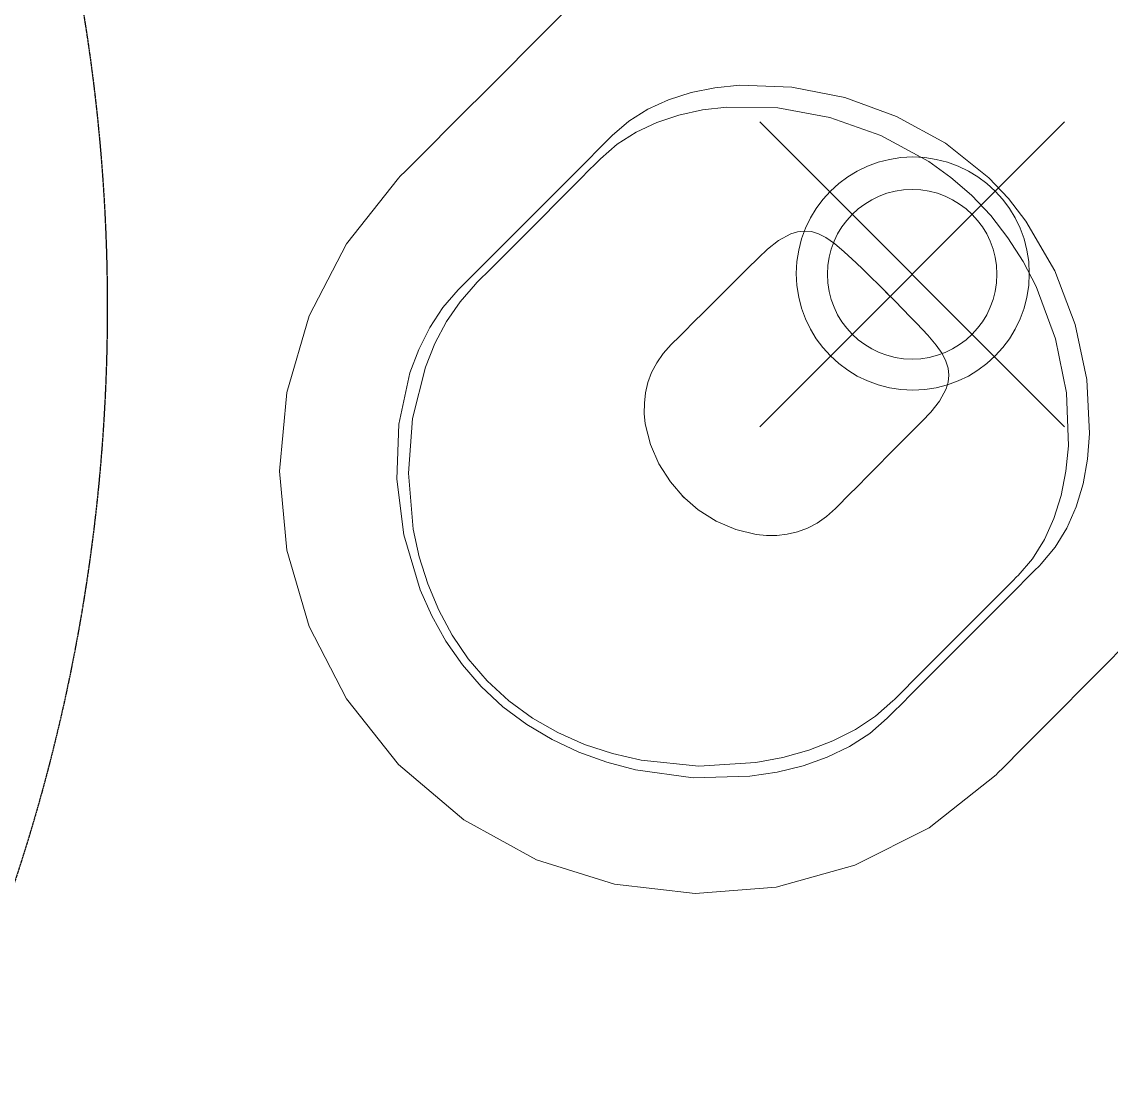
# Model space of a CAD drawing. Header units: millimetres. Extents: x 186805 to 449048, y 2167 to 51540.
# Drawn here: x 258821.4 to 259298.3, y 32799.2 to 33264.5 of the extents above; entities that cross this region are included whole.
import ezdxf

# ---------------------------------------------------------------- set-up
doc = ezdxf.new("R2010")
doc.units = ezdxf.units.MM
doc.linetypes.add('HIDDEN', pattern=[0.375, 0.25, -0.125])
for name, color, linetype, lineweight in [('0-AKL-P1 TILES', 8, 'CONTINUOUS', 13), ('3117.NEW ID XR$0$BD$0$0-PLUMBING', 2, 'CONTINUOUS', 20), ('3117.NEW ID XR$0$BD$0$0-sanitary', 1, 'CONTINUOUS', 20), ('BD$0$0-PLUMBING', 2, 'CONTINUOUS', 20), ('BD$0$0-sanitary', 1, 'CONTINUOUS', 20)]:
    doc.layers.add(name, color=color, linetype=linetype, lineweight=lineweight)
doc.layers.add('BB$0$DOOR', color=9, linetype='HIDDEN')

# ---------------------------------------------------------------- blocks, each defined once
blk = doc.blocks.new('A$C5C977968')
at = {"layer": '3117.NEW ID XR$0$BD$0$0-PLUMBING', "linetype": 'Continuous'}
for p, q in [((7486.2, 3756.9), (7352.77, 3623.47)), ((7486.2, 3623.47), (7352.77, 3756.9))]:
    blk.add_line(p, q, dxfattribs=at)
for centre, radius in [((7419.22, 3690.54), 51), ((7419.49, 3690.19), 37.11)]:
    blk.add_circle(centre, radius, dxfattribs=at)
at = {"layer": '3117.NEW ID XR$0$BD$0$0-sanitary', "linetype": 'Continuous'}
for points in [[(7644.34, 3475.64), (7667.15, 3504.4), (7683.45, 3536.01), (7693.23, 3569.52), (7696.49, 3603.99), (7693.23, 3638.45), (7683.46, 3671.97), (7667.17, 3703.58), (7644.35, 3732.34), (7643.59, 3733.11), (7641.35, 3735.35), (7632.86, 3743.84), (7619.66, 3757.03), (7602.55, 3774.15), (7582.3, 3794.39), (7559.7, 3816.99)], [(7320.79, 3533.6), (7341, 3513.24), (7358.09, 3496.03), (7371.26, 3482.77), (7379.73, 3474.23), (7381.97, 3471.98), (7382.73, 3471.21), (7412.12, 3448), (7444.58, 3431.62), (7479.04, 3422.05), (7514.46, 3419.27), (7549.76, 3423.25), (7583.89, 3433.99), (7615.77, 3451.46), (7644.34, 3475.64), (7644.34, 3475.64)], [(7363.04, 3563.43), (7363.79, 3562.67), (7365.93, 3560.53), (7369.25, 3557.2), (7373.56, 3552.88), (7384.36, 3542.07), (7396.73, 3529.67), (7409.1, 3517.28), (7419.89, 3506.47), (7424.2, 3502.15), (7427.52, 3498.82), (7429.66, 3496.68), (7430.42, 3495.92), (7438.09, 3489.31), (7446.88, 3483.63), (7456.67, 3478.9), (7467.29, 3475.12), (7478.62, 3472.32), (7490.5, 3470.51), (7515.34, 3469.9), (7540.68, 3473.41), (7553.17, 3476.74), (7565.35, 3481.15), (7577.09, 3486.64), (7588.22, 3493.23), (7598.62, 3500.94), (7608.14, 3509.77), (7616.41, 3519.37), (7623.62, 3529.71), (7629.78, 3540.69), (7634.9, 3552.16), (7642.05, 3576.12), (7645.13, 3600.58), (7644.22, 3624.55), (7639.39, 3647.01), (7635.53, 3657.36), (7630.71, 3666.96), (7624.95, 3675.68), (7618.25, 3683.4), (7617.49, 3684.16), (7615.35, 3686.3), (7612.03, 3689.63), (7607.72, 3693.95), (7596.93, 3704.76), (7584.56, 3717.15), (7572.19, 3729.55), (7561.39, 3740.36), (7557.08, 3744.68), (7553.76, 3748.01), (7551.62, 3750.15), (7550.87, 3750.91), (7543.51, 3757.22), (7535.22, 3762.45), (7526.1, 3766.61), (7516.27, 3769.73), (7505.86, 3771.83), (7494.97, 3772.92), (7472.25, 3772.14), (7449.05, 3767.55), (7426.31, 3759.3), (7404.96, 3747.53), (7385.94, 3732.38), (7377.38, 3723.3), (7369.69, 3713.4), (7357.04, 3691.65), (7348.11, 3668.21), (7343, 3644.16), (7341.83, 3620.58), (7342.75, 3609.3), (7344.7, 3598.55), (7347.69, 3588.45), (7351.73, 3579.14), (7356.84, 3570.75), (7363.04, 3563.43), (7363.04, 3563.43)], [(7373.16, 3558.36), (7373.78, 3557.74), (7375.51, 3556), (7378.21, 3553.3), (7381.71, 3549.79), (7390.48, 3541.01), (7400.53, 3530.94), (7410.58, 3520.87), (7419.34, 3512.09), (7422.85, 3508.58), (7425.54, 3505.88), (7427.28, 3504.14), (7427.9, 3503.52), (7435.57, 3496.86), (7444.37, 3491.02), (7454.16, 3486.04), (7464.79, 3481.94), (7476.12, 3478.76), (7488, 3476.52), (7512.86, 3474.99), (7538.2, 3477.57), (7550.69, 3480.48), (7562.88, 3484.5), (7574.6, 3489.66), (7585.73, 3496), (7596.11, 3503.54), (7605.61, 3512.31), (7613.81, 3521.9), (7620.85, 3532.24), (7626.75, 3543.22), (7631.54, 3554.69), (7635.24, 3566.54), (7637.88, 3578.65), (7640.04, 3603.11), (7638.21, 3627.08), (7632.57, 3649.54), (7628.39, 3659.89), (7623.33, 3669.5), (7617.41, 3678.22), (7610.65, 3685.94), (7610.04, 3686.55), (7608.3, 3688.3), (7605.6, 3691), (7602.1, 3694.51), (7593.34, 3703.29), (7583.29, 3713.36), (7573.24, 3723.42), (7564.47, 3732.21), (7560.97, 3735.71), (7558.27, 3738.42), (7556.54, 3740.16), (7555.92, 3740.77), (7548.59, 3747.11), (7540.35, 3752.39), (7531.32, 3756.65), (7521.62, 3759.89), (7511.35, 3762.13), (7500.63, 3763.38), (7478.29, 3762.98), (7455.5, 3758.81), (7433.18, 3750.97), (7412.22, 3739.59), (7402.54, 3732.61), (7393.53, 3724.78), (7385.11, 3715.87), (7377.59, 3706.15), (7370.97, 3695.77), (7365.28, 3684.85), (7356.69, 3661.9), (7351.94, 3638.33), (7351.11, 3615.16), (7352.2, 3604.05), (7354.31, 3593.42), (7357.45, 3583.41), (7361.63, 3574.15), (7366.86, 3565.75), (7373.16, 3558.36)], [(7430.18, 3681.6), (7434.16, 3685.57), (7437.78, 3689.16), (7441.07, 3692.38), (7444.06, 3695.27), (7449.24, 3700.07), (7453.56, 3703.69), (7457.24, 3706.28), (7460.5, 3707.96), (7463.59, 3708.86), (7466.72, 3709.14), (7469.72, 3708.82), (7472.62, 3707.97), (7478.05, 3705.05), (7482.85, 3701.25), (7486.82, 3697.45), (7491.71, 3692.56), (7497.57, 3686.72), (7510.16, 3674.19), (7515.9, 3668.47), (7518.42, 3665.97), (7520.62, 3663.78), (7522.43, 3661.98), (7523.81, 3660.61), (7524.68, 3659.75), (7524.98, 3659.44), (7528.48, 3655.53), (7531.32, 3651.42), (7533.54, 3647.17), (7535.16, 3642.8), (7536.22, 3638.34), (7536.74, 3633.82), (7536.76, 3629.28), (7536.31, 3624.73), (7534.1, 3615.79), (7530.37, 3607.24), (7525.35, 3599.33), (7519.29, 3592.31)], [(7431.11, 3682.53), (7427.14, 3678.56), (7423.54, 3674.94), (7420.31, 3671.66), (7417.42, 3668.67), (7412.61, 3663.5), (7408.97, 3659.19), (7406.38, 3655.52), (7404.7, 3652.25), (7403.79, 3649.17), (7403.51, 3646.04), (7403.81, 3643.04), (7404.67, 3640.14), (7407.58, 3634.7), (7411.36, 3629.9), (7415.15, 3625.92), (7420.04, 3621.01), (7425.86, 3615.15), (7438.37, 3602.54), (7444.08, 3596.78), (7446.58, 3594.26), (7448.76, 3592.06), (7450.56, 3590.24), (7451.93, 3588.86), (7452.79, 3587.99), (7453.09, 3587.68), (7457, 3584.18), (7461.1, 3581.33), (7465.35, 3579.11), (7469.72, 3577.48), (7474.18, 3576.41), (7478.69, 3575.88), (7483.24, 3575.85), (7487.78, 3576.3), (7496.73, 3578.48), (7505.28, 3582.2), (7513.2, 3587.2), (7520.23, 3593.25)]]:
    blk.add_lwpolyline(points, dxfattribs=at)
at = {"layer": 'BB$0$DOOR'}
blk.add_arc((8568.67, 3675.79), 796.83, 134.56818, 221.79568, dxfattribs=at)
blk.add_arc((8568.67, 3675.79), 796.83, 134.56818, 221.79568, dxfattribs=at)
blk.add_arc((8568.67, 3675.79), 796.83, 134.56818, 221.79568, dxfattribs=at)
at = {"layer": 'BD$0$0-PLUMBING', "linetype": 'Continuous'}
for p, q in [((7486.2, 3756.9), (7352.77, 3623.47)), ((7486.2, 3623.47), (7352.77, 3756.9)), ((7486.2, 3756.9), (7352.77, 3623.47)), ((7486.2, 3623.47), (7352.77, 3756.9))]:
    blk.add_line(p, q, dxfattribs=at)
blk.add_circle((7419.49, 3690.19), 37.11, dxfattribs=at)
blk.add_circle((7419.49, 3690.19), 37.11, dxfattribs=at)
at = {"layer": 'BD$0$0-sanitary', "linetype": 'Continuous'}
for points in [[(7644.34, 3475.64), (7667.15, 3504.4), (7683.45, 3536.01), (7693.23, 3569.52), (7696.49, 3603.99), (7693.23, 3638.45), (7683.46, 3671.97), (7667.17, 3703.58), (7644.35, 3732.34), (7643.59, 3733.11), (7641.35, 3735.35), (7632.86, 3743.84), (7619.66, 3757.03), (7602.55, 3774.15), (7582.3, 3794.39), (7559.7, 3816.99)], [(7320.79, 3533.6), (7341, 3513.24), (7358.09, 3496.03), (7371.26, 3482.77), (7379.73, 3474.23), (7381.97, 3471.98), (7382.73, 3471.21), (7412.12, 3448), (7444.58, 3431.62), (7479.04, 3422.05), (7514.46, 3419.27), (7549.76, 3423.25), (7583.89, 3433.99), (7615.77, 3451.46), (7644.34, 3475.64), (7644.34, 3475.64)], [(7644.34, 3475.64), (7667.15, 3504.4), (7683.45, 3536.01), (7693.23, 3569.52), (7696.49, 3603.99), (7693.23, 3638.45), (7683.46, 3671.97), (7667.17, 3703.58), (7644.35, 3732.34), (7643.59, 3733.11), (7641.35, 3735.35), (7632.86, 3743.84), (7619.66, 3757.03), (7602.55, 3774.15), (7582.3, 3794.39), (7559.7, 3816.99)], [(7320.79, 3533.6), (7341, 3513.24), (7358.09, 3496.03), (7371.26, 3482.77), (7379.73, 3474.23), (7381.97, 3471.98), (7382.73, 3471.21), (7412.12, 3448), (7444.58, 3431.62), (7479.04, 3422.05), (7514.46, 3419.27), (7549.76, 3423.25), (7583.89, 3433.99), (7615.77, 3451.46), (7644.34, 3475.64), (7644.34, 3475.64)], [(7644.34, 3475.64), (7667.15, 3504.4), (7683.45, 3536.01), (7693.23, 3569.52), (7696.49, 3603.99), (7693.23, 3638.45), (7683.46, 3671.97), (7667.17, 3703.58), (7644.35, 3732.34), (7643.59, 3733.11), (7641.35, 3735.35), (7632.86, 3743.84), (7619.66, 3757.03), (7602.55, 3774.15), (7582.3, 3794.39), (7559.7, 3816.99)], [(7320.79, 3533.6), (7341, 3513.24), (7358.09, 3496.03), (7371.26, 3482.77), (7379.73, 3474.23), (7381.97, 3471.98), (7382.73, 3471.21), (7412.12, 3448), (7444.58, 3431.62), (7479.04, 3422.05), (7514.46, 3419.27), (7549.76, 3423.25), (7583.89, 3433.99), (7615.77, 3451.46), (7644.34, 3475.64), (7644.34, 3475.64)], [(7644.34, 3475.64), (7667.15, 3504.4), (7683.45, 3536.01), (7693.23, 3569.52), (7696.49, 3603.99), (7693.23, 3638.45), (7683.46, 3671.97), (7667.17, 3703.58), (7644.35, 3732.34), (7643.59, 3733.11), (7641.35, 3735.35), (7632.86, 3743.84), (7619.66, 3757.03), (7602.55, 3774.15), (7582.3, 3794.39), (7559.7, 3816.99)], [(7320.79, 3533.6), (7341, 3513.24), (7358.09, 3496.03), (7371.26, 3482.77), (7379.73, 3474.23), (7381.97, 3471.98), (7382.73, 3471.21), (7412.12, 3448), (7444.58, 3431.62), (7479.04, 3422.05), (7514.46, 3419.27), (7549.76, 3423.25), (7583.89, 3433.99), (7615.77, 3451.46), (7644.34, 3475.64), (7644.34, 3475.64)], [(7363.04, 3563.43), (7363.79, 3562.67), (7365.93, 3560.53), (7369.25, 3557.2), (7373.56, 3552.88), (7384.36, 3542.07), (7396.73, 3529.67), (7409.1, 3517.28), (7419.89, 3506.47), (7424.2, 3502.15), (7427.52, 3498.82), (7429.66, 3496.68), (7430.42, 3495.92), (7438.09, 3489.31), (7446.88, 3483.63), (7456.67, 3478.9), (7467.29, 3475.12), (7478.62, 3472.32), (7490.5, 3470.51), (7515.34, 3469.9), (7540.68, 3473.41), (7553.17, 3476.74), (7565.35, 3481.15), (7577.09, 3486.64), (7588.22, 3493.23), (7598.62, 3500.94), (7608.14, 3509.77), (7616.41, 3519.37), (7623.62, 3529.71), (7629.78, 3540.69), (7634.9, 3552.16), (7642.05, 3576.12), (7645.13, 3600.58), (7644.22, 3624.55), (7639.39, 3647.01), (7635.53, 3657.36), (7630.71, 3666.96), (7624.95, 3675.68), (7618.25, 3683.4), (7617.49, 3684.16), (7615.35, 3686.3), (7612.03, 3689.63), (7607.72, 3693.95), (7596.93, 3704.76), (7584.56, 3717.15), (7572.19, 3729.55), (7561.39, 3740.36), (7557.08, 3744.68), (7553.76, 3748.01), (7551.62, 3750.15), (7550.87, 3750.91), (7543.51, 3757.22), (7535.22, 3762.45), (7526.1, 3766.61), (7516.27, 3769.73), (7505.86, 3771.83), (7494.97, 3772.92), (7472.25, 3772.14), (7449.05, 3767.55), (7426.31, 3759.3), (7404.96, 3747.53), (7385.94, 3732.38), (7377.38, 3723.3), (7369.69, 3713.4), (7357.04, 3691.65), (7348.11, 3668.21), (7343, 3644.16), (7341.83, 3620.58), (7342.75, 3609.3), (7344.7, 3598.55), (7347.69, 3588.45), (7351.73, 3579.14), (7356.84, 3570.75), (7363.04, 3563.43), (7363.04, 3563.43)], [(7363.04, 3563.43), (7363.79, 3562.67), (7365.93, 3560.53), (7369.25, 3557.2), (7373.56, 3552.88), (7384.36, 3542.07), (7396.73, 3529.67), (7409.1, 3517.28), (7419.89, 3506.47), (7424.2, 3502.15), (7427.52, 3498.82), (7429.66, 3496.68), (7430.42, 3495.92), (7438.09, 3489.31), (7446.88, 3483.63), (7456.67, 3478.9), (7467.29, 3475.12), (7478.62, 3472.32), (7490.5, 3470.51), (7515.34, 3469.9), (7540.68, 3473.41), (7553.17, 3476.74), (7565.35, 3481.15), (7577.09, 3486.64), (7588.22, 3493.23), (7598.62, 3500.94), (7608.14, 3509.77), (7616.41, 3519.37), (7623.62, 3529.71), (7629.78, 3540.69), (7634.9, 3552.16), (7642.05, 3576.12), (7645.13, 3600.58), (7644.22, 3624.55), (7639.39, 3647.01), (7635.53, 3657.36), (7630.71, 3666.96), (7624.95, 3675.68), (7618.25, 3683.4), (7617.49, 3684.16), (7615.35, 3686.3), (7612.03, 3689.63), (7607.72, 3693.95), (7596.93, 3704.76), (7584.56, 3717.15), (7572.19, 3729.55), (7561.39, 3740.36), (7557.08, 3744.68), (7553.76, 3748.01), (7551.62, 3750.15), (7550.87, 3750.91), (7543.51, 3757.22), (7535.22, 3762.45), (7526.1, 3766.61), (7516.27, 3769.73), (7505.86, 3771.83), (7494.97, 3772.92), (7472.25, 3772.14), (7449.05, 3767.55), (7426.31, 3759.3), (7404.96, 3747.53), (7385.94, 3732.38), (7377.38, 3723.3), (7369.69, 3713.4), (7357.04, 3691.65), (7348.11, 3668.21), (7343, 3644.16), (7341.83, 3620.58), (7342.75, 3609.3), (7344.7, 3598.55), (7347.69, 3588.45), (7351.73, 3579.14), (7356.84, 3570.75), (7363.04, 3563.43), (7363.04, 3563.43)], [(7363.04, 3563.43), (7363.79, 3562.67), (7365.93, 3560.53), (7369.25, 3557.2), (7373.56, 3552.88), (7384.36, 3542.07), (7396.73, 3529.67), (7409.1, 3517.28), (7419.89, 3506.47), (7424.2, 3502.15), (7427.52, 3498.82), (7429.66, 3496.68), (7430.42, 3495.92), (7438.09, 3489.31), (7446.88, 3483.63), (7456.67, 3478.9), (7467.29, 3475.12), (7478.62, 3472.32), (7490.5, 3470.51), (7515.34, 3469.9), (7540.68, 3473.41), (7553.17, 3476.74), (7565.35, 3481.15), (7577.09, 3486.64), (7588.22, 3493.23), (7598.62, 3500.94), (7608.14, 3509.77), (7616.41, 3519.37), (7623.62, 3529.71), (7629.78, 3540.69), (7634.9, 3552.16), (7642.05, 3576.12), (7645.13, 3600.58), (7644.22, 3624.55), (7639.39, 3647.01), (7635.53, 3657.36), (7630.71, 3666.96), (7624.95, 3675.68), (7618.25, 3683.4), (7617.49, 3684.16), (7615.35, 3686.3), (7612.03, 3689.63), (7607.72, 3693.95), (7596.93, 3704.76), (7584.56, 3717.15), (7572.19, 3729.55), (7561.39, 3740.36), (7557.08, 3744.68), (7553.76, 3748.01), (7551.62, 3750.15), (7550.87, 3750.91), (7543.51, 3757.22), (7535.22, 3762.45), (7526.1, 3766.61), (7516.27, 3769.73), (7505.86, 3771.83), (7494.97, 3772.92), (7472.25, 3772.14), (7449.05, 3767.55), (7426.31, 3759.3), (7404.96, 3747.53), (7385.94, 3732.38), (7377.38, 3723.3), (7369.69, 3713.4), (7357.04, 3691.65), (7348.11, 3668.21), (7343, 3644.16), (7341.83, 3620.58), (7342.75, 3609.3), (7344.7, 3598.55), (7347.69, 3588.45), (7351.73, 3579.14), (7356.84, 3570.75), (7363.04, 3563.43), (7363.04, 3563.43)], [(7363.04, 3563.43), (7363.79, 3562.67), (7365.93, 3560.53), (7369.25, 3557.2), (7373.56, 3552.88), (7384.36, 3542.07), (7396.73, 3529.67), (7409.1, 3517.28), (7419.89, 3506.47), (7424.2, 3502.15), (7427.52, 3498.82), (7429.66, 3496.68), (7430.42, 3495.92), (7438.09, 3489.31), (7446.88, 3483.63), (7456.67, 3478.9), (7467.29, 3475.12), (7478.62, 3472.32), (7490.5, 3470.51), (7515.34, 3469.9), (7540.68, 3473.41), (7553.17, 3476.74), (7565.35, 3481.15), (7577.09, 3486.64), (7588.22, 3493.23), (7598.62, 3500.94), (7608.14, 3509.77), (7616.41, 3519.37), (7623.62, 3529.71), (7629.78, 3540.69), (7634.9, 3552.16), (7642.05, 3576.12), (7645.13, 3600.58), (7644.22, 3624.55), (7639.39, 3647.01), (7635.53, 3657.36), (7630.71, 3666.96), (7624.95, 3675.68), (7618.25, 3683.4), (7617.49, 3684.16), (7615.35, 3686.3), (7612.03, 3689.63), (7607.72, 3693.95), (7596.93, 3704.76), (7584.56, 3717.15), (7572.19, 3729.55), (7561.39, 3740.36), (7557.08, 3744.68), (7553.76, 3748.01), (7551.62, 3750.15), (7550.87, 3750.91), (7543.51, 3757.22), (7535.22, 3762.45), (7526.1, 3766.61), (7516.27, 3769.73), (7505.86, 3771.83), (7494.97, 3772.92), (7472.25, 3772.14), (7449.05, 3767.55), (7426.31, 3759.3), (7404.96, 3747.53), (7385.94, 3732.38), (7377.38, 3723.3), (7369.69, 3713.4), (7357.04, 3691.65), (7348.11, 3668.21), (7343, 3644.16), (7341.83, 3620.58), (7342.75, 3609.3), (7344.7, 3598.55), (7347.69, 3588.45), (7351.73, 3579.14), (7356.84, 3570.75), (7363.04, 3563.43), (7363.04, 3563.43)], [(7373.16, 3558.36), (7373.78, 3557.74), (7375.51, 3556), (7378.21, 3553.3), (7381.71, 3549.79), (7390.48, 3541.01), (7400.53, 3530.94), (7410.58, 3520.87), (7419.34, 3512.09), (7422.85, 3508.58), (7425.54, 3505.88), (7427.28, 3504.14), (7427.9, 3503.52), (7435.57, 3496.86), (7444.37, 3491.02), (7454.16, 3486.04), (7464.79, 3481.94), (7476.12, 3478.76), (7488, 3476.52), (7512.86, 3474.99), (7538.2, 3477.57), (7550.69, 3480.48), (7562.88, 3484.5), (7574.6, 3489.66), (7585.73, 3496), (7596.11, 3503.54), (7605.61, 3512.31), (7613.81, 3521.9), (7620.85, 3532.24), (7626.75, 3543.22), (7631.54, 3554.69), (7635.24, 3566.54), (7637.88, 3578.65), (7640.04, 3603.11), (7638.21, 3627.08), (7632.57, 3649.54), (7628.39, 3659.89), (7623.33, 3669.5), (7617.41, 3678.22), (7610.65, 3685.94), (7610.04, 3686.55), (7608.3, 3688.3), (7605.6, 3691), (7602.1, 3694.51), (7593.34, 3703.29), (7583.29, 3713.36), (7573.24, 3723.42), (7564.47, 3732.21), (7560.97, 3735.71), (7558.27, 3738.42), (7556.54, 3740.16), (7555.92, 3740.77), (7548.59, 3747.11), (7540.35, 3752.39), (7531.32, 3756.65), (7521.62, 3759.89), (7511.35, 3762.13), (7500.63, 3763.38), (7478.29, 3762.98), (7455.5, 3758.81), (7433.18, 3750.97), (7412.22, 3739.59), (7402.54, 3732.61), (7393.53, 3724.78), (7385.11, 3715.87), (7377.59, 3706.15), (7370.97, 3695.77), (7365.28, 3684.85), (7356.69, 3661.9), (7351.94, 3638.33), (7351.11, 3615.16), (7352.2, 3604.05), (7354.31, 3593.42), (7357.45, 3583.41), (7361.63, 3574.15), (7366.86, 3565.75), (7373.16, 3558.36)], [(7373.16, 3558.36), (7373.78, 3557.74), (7375.51, 3556), (7378.21, 3553.3), (7381.71, 3549.79), (7390.48, 3541.01), (7400.53, 3530.94), (7410.58, 3520.87), (7419.34, 3512.09), (7422.85, 3508.58), (7425.54, 3505.88), (7427.28, 3504.14), (7427.9, 3503.52), (7435.57, 3496.86), (7444.37, 3491.02), (7454.16, 3486.04), (7464.79, 3481.94), (7476.12, 3478.76), (7488, 3476.52), (7512.86, 3474.99), (7538.2, 3477.57), (7550.69, 3480.48), (7562.88, 3484.5), (7574.6, 3489.66), (7585.73, 3496), (7596.11, 3503.54), (7605.61, 3512.31), (7613.81, 3521.9), (7620.85, 3532.24), (7626.75, 3543.22), (7631.54, 3554.69), (7635.24, 3566.54), (7637.88, 3578.65), (7640.04, 3603.11), (7638.21, 3627.08), (7632.57, 3649.54), (7628.39, 3659.89), (7623.33, 3669.5), (7617.41, 3678.22), (7610.65, 3685.94), (7610.04, 3686.55), (7608.3, 3688.3), (7605.6, 3691), (7602.1, 3694.51), (7593.34, 3703.29), (7583.29, 3713.36), (7573.24, 3723.42), (7564.47, 3732.21), (7560.97, 3735.71), (7558.27, 3738.42), (7556.54, 3740.16), (7555.92, 3740.77), (7548.59, 3747.11), (7540.35, 3752.39), (7531.32, 3756.65), (7521.62, 3759.89), (7511.35, 3762.13), (7500.63, 3763.38), (7478.29, 3762.98), (7455.5, 3758.81), (7433.18, 3750.97), (7412.22, 3739.59), (7402.54, 3732.61), (7393.53, 3724.78), (7385.11, 3715.87), (7377.59, 3706.15), (7370.97, 3695.77), (7365.28, 3684.85), (7356.69, 3661.9), (7351.94, 3638.33), (7351.11, 3615.16), (7352.2, 3604.05), (7354.31, 3593.42), (7357.45, 3583.41), (7361.63, 3574.15), (7366.86, 3565.75), (7373.16, 3558.36)], [(7373.16, 3558.36), (7373.78, 3557.74), (7375.51, 3556), (7378.21, 3553.3), (7381.71, 3549.79), (7390.48, 3541.01), (7400.53, 3530.94), (7410.58, 3520.87), (7419.34, 3512.09), (7422.85, 3508.58), (7425.54, 3505.88), (7427.28, 3504.14), (7427.9, 3503.52), (7435.57, 3496.86), (7444.37, 3491.02), (7454.16, 3486.04), (7464.79, 3481.94), (7476.12, 3478.76), (7488, 3476.52), (7512.86, 3474.99), (7538.2, 3477.57), (7550.69, 3480.48), (7562.88, 3484.5), (7574.6, 3489.66), (7585.73, 3496), (7596.11, 3503.54), (7605.61, 3512.31), (7613.81, 3521.9), (7620.85, 3532.24), (7626.75, 3543.22), (7631.54, 3554.69), (7635.24, 3566.54), (7637.88, 3578.65), (7640.04, 3603.11), (7638.21, 3627.08), (7632.57, 3649.54), (7628.39, 3659.89), (7623.33, 3669.5), (7617.41, 3678.22), (7610.65, 3685.94), (7610.04, 3686.55), (7608.3, 3688.3), (7605.6, 3691), (7602.1, 3694.51), (7593.34, 3703.29), (7583.29, 3713.36), (7573.24, 3723.42), (7564.47, 3732.21), (7560.97, 3735.71), (7558.27, 3738.42), (7556.54, 3740.16), (7555.92, 3740.77), (7548.59, 3747.11), (7540.35, 3752.39), (7531.32, 3756.65), (7521.62, 3759.89), (7511.35, 3762.13), (7500.63, 3763.38), (7478.29, 3762.98), (7455.5, 3758.81), (7433.18, 3750.97), (7412.22, 3739.59), (7402.54, 3732.61), (7393.53, 3724.78), (7385.11, 3715.87), (7377.59, 3706.15), (7370.97, 3695.77), (7365.28, 3684.85), (7356.69, 3661.9), (7351.94, 3638.33), (7351.11, 3615.16), (7352.2, 3604.05), (7354.31, 3593.42), (7357.45, 3583.41), (7361.63, 3574.15), (7366.86, 3565.75), (7373.16, 3558.36)], [(7373.16, 3558.36), (7373.78, 3557.74), (7375.51, 3556), (7378.21, 3553.3), (7381.71, 3549.79), (7390.48, 3541.01), (7400.53, 3530.94), (7410.58, 3520.87), (7419.34, 3512.09), (7422.85, 3508.58), (7425.54, 3505.88), (7427.28, 3504.14), (7427.9, 3503.52), (7435.57, 3496.86), (7444.37, 3491.02), (7454.16, 3486.04), (7464.79, 3481.94), (7476.12, 3478.76), (7488, 3476.52), (7512.86, 3474.99), (7538.2, 3477.57), (7550.69, 3480.48), (7562.88, 3484.5), (7574.6, 3489.66), (7585.73, 3496), (7596.11, 3503.54), (7605.61, 3512.31), (7613.81, 3521.9), (7620.85, 3532.24), (7626.75, 3543.22), (7631.54, 3554.69), (7635.24, 3566.54), (7637.88, 3578.65), (7640.04, 3603.11), (7638.21, 3627.08), (7632.57, 3649.54), (7628.39, 3659.89), (7623.33, 3669.5), (7617.41, 3678.22), (7610.65, 3685.94), (7610.04, 3686.55), (7608.3, 3688.3), (7605.6, 3691), (7602.1, 3694.51), (7593.34, 3703.29), (7583.29, 3713.36), (7573.24, 3723.42), (7564.47, 3732.21), (7560.97, 3735.71), (7558.27, 3738.42), (7556.54, 3740.16), (7555.92, 3740.77), (7548.59, 3747.11), (7540.35, 3752.39), (7531.32, 3756.65), (7521.62, 3759.89), (7511.35, 3762.13), (7500.63, 3763.38), (7478.29, 3762.98), (7455.5, 3758.81), (7433.18, 3750.97), (7412.22, 3739.59), (7402.54, 3732.61), (7393.53, 3724.78), (7385.11, 3715.87), (7377.59, 3706.15), (7370.97, 3695.77), (7365.28, 3684.85), (7356.69, 3661.9), (7351.94, 3638.33), (7351.11, 3615.16), (7352.2, 3604.05), (7354.31, 3593.42), (7357.45, 3583.41), (7361.63, 3574.15), (7366.86, 3565.75), (7373.16, 3558.36)], [(7430.18, 3681.6), (7434.16, 3685.57), (7437.78, 3689.16), (7441.07, 3692.38), (7444.06, 3695.27), (7449.24, 3700.07), (7453.56, 3703.69), (7457.24, 3706.28), (7460.5, 3707.96), (7463.59, 3708.86), (7466.72, 3709.14), (7469.72, 3708.82), (7472.62, 3707.97), (7478.05, 3705.05), (7482.85, 3701.25), (7486.82, 3697.45), (7491.71, 3692.56), (7497.57, 3686.72), (7510.16, 3674.19), (7515.9, 3668.47), (7518.42, 3665.97), (7520.62, 3663.78), (7522.43, 3661.98), (7523.81, 3660.61), (7524.68, 3659.75), (7524.98, 3659.44), (7528.48, 3655.53), (7531.32, 3651.42), (7533.54, 3647.17), (7535.16, 3642.8), (7536.22, 3638.34), (7536.74, 3633.82), (7536.76, 3629.28), (7536.31, 3624.73), (7534.1, 3615.79), (7530.37, 3607.24), (7525.35, 3599.33), (7519.29, 3592.31)], [(7430.18, 3681.6), (7434.16, 3685.57), (7437.78, 3689.16), (7441.07, 3692.38), (7444.06, 3695.27), (7449.24, 3700.07), (7453.56, 3703.69), (7457.24, 3706.28), (7460.5, 3707.96), (7463.59, 3708.86), (7466.72, 3709.14), (7469.72, 3708.82), (7472.62, 3707.97), (7478.05, 3705.05), (7482.85, 3701.25), (7486.82, 3697.45), (7491.71, 3692.56), (7497.57, 3686.72), (7510.16, 3674.19), (7515.9, 3668.47), (7518.42, 3665.97), (7520.62, 3663.78), (7522.43, 3661.98), (7523.81, 3660.61), (7524.68, 3659.75), (7524.98, 3659.44), (7528.48, 3655.53), (7531.32, 3651.42), (7533.54, 3647.17), (7535.16, 3642.8), (7536.22, 3638.34), (7536.74, 3633.82), (7536.76, 3629.28), (7536.31, 3624.73), (7534.1, 3615.79), (7530.37, 3607.24), (7525.35, 3599.33), (7519.29, 3592.31)], [(7430.18, 3681.6), (7434.16, 3685.57), (7437.78, 3689.16), (7441.07, 3692.38), (7444.06, 3695.27), (7449.24, 3700.07), (7453.56, 3703.69), (7457.24, 3706.28), (7460.5, 3707.96), (7463.59, 3708.86), (7466.72, 3709.14), (7469.72, 3708.82), (7472.62, 3707.97), (7478.05, 3705.05), (7482.85, 3701.25), (7486.82, 3697.45), (7491.71, 3692.56), (7497.57, 3686.72), (7510.16, 3674.19), (7515.9, 3668.47), (7518.42, 3665.97), (7520.62, 3663.78), (7522.43, 3661.98), (7523.81, 3660.61), (7524.68, 3659.75), (7524.98, 3659.44), (7528.48, 3655.53), (7531.32, 3651.42), (7533.54, 3647.17), (7535.16, 3642.8), (7536.22, 3638.34), (7536.74, 3633.82), (7536.76, 3629.28), (7536.31, 3624.73), (7534.1, 3615.79), (7530.37, 3607.24), (7525.35, 3599.33), (7519.29, 3592.31)], [(7430.18, 3681.6), (7434.16, 3685.57), (7437.78, 3689.16), (7441.07, 3692.38), (7444.06, 3695.27), (7449.24, 3700.07), (7453.56, 3703.69), (7457.24, 3706.28), (7460.5, 3707.96), (7463.59, 3708.86), (7466.72, 3709.14), (7469.72, 3708.82), (7472.62, 3707.97), (7478.05, 3705.05), (7482.85, 3701.25), (7486.82, 3697.45), (7491.71, 3692.56), (7497.57, 3686.72), (7510.16, 3674.19), (7515.9, 3668.47), (7518.42, 3665.97), (7520.62, 3663.78), (7522.43, 3661.98), (7523.81, 3660.61), (7524.68, 3659.75), (7524.98, 3659.44), (7528.48, 3655.53), (7531.32, 3651.42), (7533.54, 3647.17), (7535.16, 3642.8), (7536.22, 3638.34), (7536.74, 3633.82), (7536.76, 3629.28), (7536.31, 3624.73), (7534.1, 3615.79), (7530.37, 3607.24), (7525.35, 3599.33), (7519.29, 3592.31)], [(7431.11, 3682.53), (7427.14, 3678.56), (7423.54, 3674.94), (7420.31, 3671.66), (7417.42, 3668.67), (7412.61, 3663.5), (7408.97, 3659.19), (7406.38, 3655.52), (7404.7, 3652.25), (7403.79, 3649.17), (7403.51, 3646.04), (7403.81, 3643.04), (7404.67, 3640.14), (7407.58, 3634.7), (7411.36, 3629.9), (7415.15, 3625.92), (7420.04, 3621.01), (7425.86, 3615.15), (7438.37, 3602.54), (7444.08, 3596.78), (7446.58, 3594.26), (7448.76, 3592.06), (7450.56, 3590.24), (7451.93, 3588.86), (7452.79, 3587.99), (7453.09, 3587.68), (7457, 3584.18), (7461.1, 3581.33), (7465.35, 3579.11), (7469.72, 3577.48), (7474.18, 3576.41), (7478.69, 3575.88), (7483.24, 3575.85), (7487.78, 3576.3), (7496.73, 3578.48), (7505.28, 3582.2), (7513.2, 3587.2), (7520.23, 3593.25)], [(7431.11, 3682.53), (7427.14, 3678.56), (7423.54, 3674.94), (7420.31, 3671.66), (7417.42, 3668.67), (7412.61, 3663.5), (7408.97, 3659.19), (7406.38, 3655.52), (7404.7, 3652.25), (7403.79, 3649.17), (7403.51, 3646.04), (7403.81, 3643.04), (7404.67, 3640.14), (7407.58, 3634.7), (7411.36, 3629.9), (7415.15, 3625.92), (7420.04, 3621.01), (7425.86, 3615.15), (7438.37, 3602.54), (7444.08, 3596.78), (7446.58, 3594.26), (7448.76, 3592.06), (7450.56, 3590.24), (7451.93, 3588.86), (7452.79, 3587.99), (7453.09, 3587.68), (7457, 3584.18), (7461.1, 3581.33), (7465.35, 3579.11), (7469.72, 3577.48), (7474.18, 3576.41), (7478.69, 3575.88), (7483.24, 3575.85), (7487.78, 3576.3), (7496.73, 3578.48), (7505.28, 3582.2), (7513.2, 3587.2), (7520.23, 3593.25)], [(7431.11, 3682.53), (7427.14, 3678.56), (7423.54, 3674.94), (7420.31, 3671.66), (7417.42, 3668.67), (7412.61, 3663.5), (7408.97, 3659.19), (7406.38, 3655.52), (7404.7, 3652.25), (7403.79, 3649.17), (7403.51, 3646.04), (7403.81, 3643.04), (7404.67, 3640.14), (7407.58, 3634.7), (7411.36, 3629.9), (7415.15, 3625.92), (7420.04, 3621.01), (7425.86, 3615.15), (7438.37, 3602.54), (7444.08, 3596.78), (7446.58, 3594.26), (7448.76, 3592.06), (7450.56, 3590.24), (7451.93, 3588.86), (7452.79, 3587.99), (7453.09, 3587.68), (7457, 3584.18), (7461.1, 3581.33), (7465.35, 3579.11), (7469.72, 3577.48), (7474.18, 3576.41), (7478.69, 3575.88), (7483.24, 3575.85), (7487.78, 3576.3), (7496.73, 3578.48), (7505.28, 3582.2), (7513.2, 3587.2), (7520.23, 3593.25)], [(7431.11, 3682.53), (7427.14, 3678.56), (7423.54, 3674.94), (7420.31, 3671.66), (7417.42, 3668.67), (7412.61, 3663.5), (7408.97, 3659.19), (7406.38, 3655.52), (7404.7, 3652.25), (7403.79, 3649.17), (7403.51, 3646.04), (7403.81, 3643.04), (7404.67, 3640.14), (7407.58, 3634.7), (7411.36, 3629.9), (7415.15, 3625.92), (7420.04, 3621.01), (7425.86, 3615.15), (7438.37, 3602.54), (7444.08, 3596.78), (7446.58, 3594.26), (7448.76, 3592.06), (7450.56, 3590.24), (7451.93, 3588.86), (7452.79, 3587.99), (7453.09, 3587.68), (7457, 3584.18), (7461.1, 3581.33), (7465.35, 3579.11), (7469.72, 3577.48), (7474.18, 3576.41), (7478.69, 3575.88), (7483.24, 3575.85), (7487.78, 3576.3), (7496.73, 3578.48), (7505.28, 3582.2), (7513.2, 3587.2), (7520.23, 3593.25)]]:
    blk.add_lwpolyline(points, dxfattribs=at)

msp = doc.modelspace()

# ---------------------------------------------------------------- block references
at = {"layer": '0-AKL-P1 TILES', "color": 1, "xscale": -1}
msp.add_blockref('A$C5C977968', (266630.66, 29463.82), dxfattribs=at)

doc.saveas('drawing.dxf')
